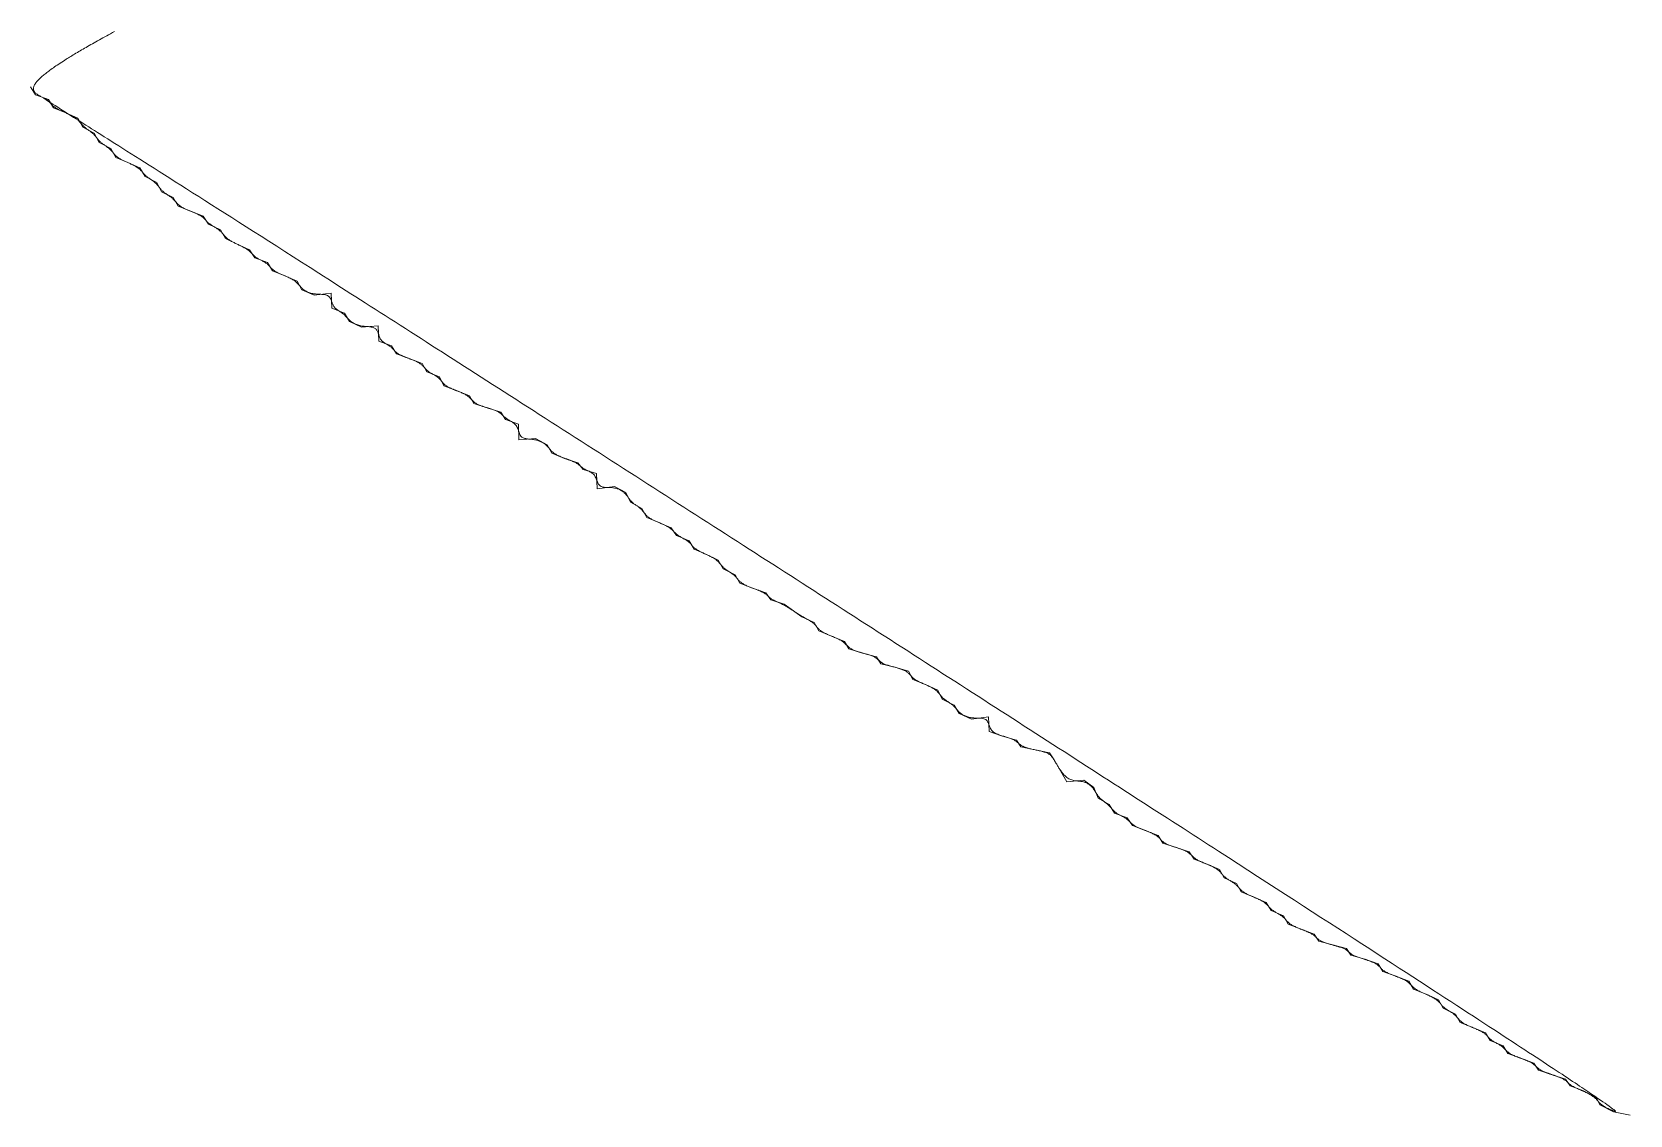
# Model space of a CAD drawing. Extents: x -2 to 147, y -16 to 271.
# Drawn here: x 38.776 to 40.938, y 152.777 to 154.243 of the extents above; entities that cross this region are included whole.
import ezdxf

# ---------------------------------------------------------------- set-up
doc = ezdxf.new("R2010")
doc.units = 0
doc.layers.add('Splines', color=1, linetype='CONTINUOUS', lineweight=15, true_color=0xff0000)
doc.layers.add('SubpixelContours', color=1, linetype='CONTINUOUS', lineweight=15, true_color=0xffffff)

msp = doc.modelspace()

# ---------------------------------------------------------------- linework, layer by layer
at = {"layer": 'Splines'}
msp.add_open_spline([(40.938, 152.7774), (40.9158, 152.7818), (40.8971, 152.7914), (40.8924, 152.8008), (40.8749, 152.8102), (40.8568, 152.8168), (40.8507, 152.826), (40.8324, 152.832), (40.8143, 152.8382), (40.808, 152.8476), (40.7902, 152.8542), (40.7725, 152.8607), (40.7662, 152.871), (40.7489, 152.8781), (40.7422, 152.8886), (40.7252, 152.8957), (40.7083, 152.9027), (40.7017, 152.9141), (40.6853, 152.9218), (40.6787, 152.9332), (40.6623, 152.9408), (40.6451, 152.9478), (40.6386, 152.9585), (40.6212, 152.9652), (40.6033, 152.9718), (40.5973, 152.9819), (40.5792, 152.9883), (40.5603, 152.9936), (40.5545, 153.0026), (40.5355, 153.0075), (40.5167, 153.0126), (40.5107, 153.0221), (40.4928, 153.0288), (40.4755, 153.0359), (40.4692, 153.0468), (40.4523, 153.0541), (40.4456, 153.0651), (40.4288, 153.0724), (40.412, 153.0793), (40.4053, 153.0906), (40.3888, 153.0982), (40.3823, 153.1095), (40.3657, 153.117), (40.3482, 153.1235), (40.3416, 153.1337), (40.3236, 153.1395), (40.3057, 153.1453), (40.2993, 153.1558), (40.2818, 153.1626), (40.2646, 153.169), (40.2574, 153.1794), (40.2404, 153.1859), (40.233, 153.1978), (40.2182, 153.2064), (40.2122, 153.2208), (40.1987, 153.2306), (40.1757, 153.2282), (40.1588, 153.2582), (40.1522, 153.2677), (40.133, 153.2715), (40.1137, 153.2758), (40.1079, 153.2847), (40.089, 153.2902), (40.0708, 153.2964), (40.0698, 153.3163), (40.0468, 153.3132), (40.03, 153.3207), (40.0236, 153.3322), (40.0074, 153.3403), (40.0012, 153.3523), (39.9848, 153.36), (39.9674, 153.367), (39.9615, 153.3779), (39.9433, 153.3836), (39.9242, 153.3882), (39.9184, 153.3977), (39.8995, 153.4026), (39.881, 153.4081), (39.8749, 153.4184), (39.8574, 153.4255), (39.8403, 153.4327), (39.8342, 153.4441), (39.8173, 153.4515), (39.7934, 153.4687), (39.7754, 153.4744), (39.7685, 153.4842), (39.7507, 153.4903), (39.7336, 153.4971), (39.7271, 153.5086), (39.7109, 153.5165), (39.7042, 153.5284), (39.6881, 153.5361), (39.6716, 153.5433), (39.6647, 153.5546), (39.6479, 153.5615), (39.6406, 153.5722), (39.6239, 153.5792), (39.6075, 153.5861), (39.6007, 153.5984), (39.5854, 153.6068), (39.5791, 153.6198), (39.5636, 153.6281), (39.5404, 153.625), (39.5396, 153.6457), (39.5213, 153.6509), (39.5143, 153.6601), (39.4963, 153.666), (39.4792, 153.6731), (39.4728, 153.6846), (39.4568, 153.693), (39.4345, 153.6912), (39.4341, 153.7125), (39.4164, 153.7188), (39.4099, 153.7288), (39.3917, 153.7344), (39.3735, 153.7401), (39.3674, 153.7508), (39.35, 153.7577), (39.3327, 153.7644), (39.3269, 153.7765), (39.3097, 153.7832), (39.3034, 153.7945), (39.2861, 153.8011), (39.2687, 153.8074), (39.2619, 153.8182), (39.2448, 153.8248), (39.2439, 153.8454), (39.2215, 153.8435), (39.2051, 153.8511), (39.1983, 153.8624), (39.1815, 153.8693), (39.1804, 153.8895), (39.1576, 153.887), (39.1409, 153.8941), (39.1343, 153.9057), (39.1179, 153.9132), (39.1009, 153.9199), (39.0941, 153.9311), (39.0769, 153.9374), (39.0698, 153.9483), (39.0534, 153.9558), (39.0374, 153.9636), (39.0307, 153.9755), (39.0144, 153.9829), (39.0071, 153.9939), (38.9903, 154.0006), (38.9736, 154.0072), (38.9667, 154.019), (38.951, 154.0269), (38.9443, 154.0394), (38.9288, 154.0474), (38.9215, 154.0592), (38.9054, 154.0663), (38.8891, 154.0732), (38.8821, 154.0854), (38.8667, 154.0935), (38.8599, 154.106), (38.8446, 154.1143), (38.8376, 154.1263), (38.8215, 154.1337), (38.8045, 154.1405), (38.7978, 154.1517), (38.7805, 154.1582), (38.7736, 154.1689)], degree=3, knots=[0, 0.005988, 0.011976, 0.017964, 0.023952, 0.02994, 0.035928, 0.041916, 0.047904, 0.053892, 0.05988, 0.065868, 0.071856, 0.077844, 0.083832, 0.08982, 0.095808, 0.101796, 0.107784, 0.113772, 0.11976, 0.125749, 0.131737, 0.137725, 0.143713, 0.149701, 0.155689, 0.161677, 0.167665, 0.173653, 0.179641, 0.185629, 0.191617, 0.197605, 0.203593, 0.209581, 0.215569, 0.221557, 0.227545, 0.233533, 0.239521, 0.245509, 0.251497, 0.257485, 0.263473, 0.269461, 0.275449, 0.281437, 0.287425, 0.293413, 0.299401, 0.305389, 0.311377, 0.317365, 0.323353, 0.329341, 0.335329, 0.341317, 0.347305, 0.353293, 0.359281, 0.365269, 0.371257, 0.377246, 0.383234, 0.389222, 0.39521, 0.401198, 0.407186, 0.413174, 0.419162, 0.42515, 0.431138, 0.437126, 0.443114, 0.449102, 0.45509, 0.461078, 0.467066, 0.473054, 0.479042, 0.48503, 0.491018, 0.497006, 0.502994, 0.508982, 0.51497, 0.520958, 0.526946, 0.532934, 0.538922, 0.54491, 0.550898, 0.556886, 0.562874, 0.568862, 0.57485, 0.580838, 0.586826, 0.592814, 0.598802, 0.60479, 0.610778, 0.616766, 0.622755, 0.628743, 0.634731, 0.640719, 0.646707, 0.652695, 0.658683, 0.664671, 0.670659, 0.676647, 0.682635, 0.688623, 0.694611, 0.700599, 0.706587, 0.712575, 0.718563, 0.724551, 0.730539, 0.736527, 0.742515, 0.748503, 0.754491, 0.760479, 0.766467, 0.772455, 0.778443, 0.784431, 0.790419, 0.796407, 0.802395, 0.808383, 0.814371, 0.820359, 0.826347, 0.832335, 0.838323, 0.844311, 0.850299, 0.856287, 0.862275, 0.868264, 0.874252, 0.88024, 0.886228, 0.892216, 0.898204, 0.904192, 0.91018, 0.916168, 0.922156, 0.928144, 0.934132, 0.94012, 0.946108, 0.952096, 0.958084, 0.964072, 0.97006, 0.976048, 0.982036, 0.988024, 0.994012, 1], dxfattribs=at)
at = {"layer": 'SubpixelContours'}
for p, q in [((38.7805, 154.1582), (38.7736, 154.1689)), ((38.7978, 154.1517), (38.7805, 154.1582)), ((38.8045, 154.1405), (38.7978, 154.1517)), ((38.8215, 154.1337), (38.8045, 154.1405)), ((38.8376, 154.1263), (38.8215, 154.1337)), ((38.8446, 154.1143), (38.8376, 154.1263)), ((38.8599, 154.106), (38.8446, 154.1143)), ((38.8667, 154.0935), (38.8599, 154.106)), ((38.8821, 154.0854), (38.8667, 154.0935)), ((38.8891, 154.0732), (38.8821, 154.0854)), ((38.9054, 154.0663), (38.8891, 154.0732)), ((38.9215, 154.0592), (38.9054, 154.0663)), ((38.9288, 154.0474), (38.9215, 154.0592)), ((38.9443, 154.0394), (38.9288, 154.0474)), ((38.951, 154.0269), (38.9443, 154.0394)), ((38.9667, 154.019), (38.951, 154.0269)), ((38.9736, 154.0072), (38.9667, 154.019)), ((38.9903, 154.0006), (38.9736, 154.0072)), ((39.0071, 153.9939), (38.9903, 154.0006)), ((39.0144, 153.9829), (39.0071, 153.9939)), ((39.0307, 153.9755), (39.0144, 153.9829)), ((39.0374, 153.9636), (39.0307, 153.9755)), ((39.0534, 153.9558), (39.0374, 153.9636)), ((39.0698, 153.9483), (39.0534, 153.9558)), ((39.0769, 153.9374), (39.0698, 153.9483)), ((39.0941, 153.9311), (39.0769, 153.9374)), ((39.1009, 153.9199), (39.0941, 153.9311)), ((39.1179, 153.9132), (39.1009, 153.9199)), ((39.1343, 153.9057), (39.1179, 153.9132)), ((39.1409, 153.8941), (39.1343, 153.9057)), ((39.1576, 153.887), (39.1409, 153.8941)), ((39.1804, 153.8895), (39.1576, 153.887)), ((39.1815, 153.8693), (39.1804, 153.8895)), ((39.1983, 153.8624), (39.1815, 153.8693)), ((39.2051, 153.8511), (39.1983, 153.8624)), ((39.2215, 153.8435), (39.2051, 153.8511)), ((39.2439, 153.8454), (39.2215, 153.8435)), ((39.2448, 153.8248), (39.2439, 153.8454)), ((39.2619, 153.8182), (39.2448, 153.8248)), ((39.2687, 153.8074), (39.2619, 153.8182)), ((39.2861, 153.8011), (39.2687, 153.8074)), ((39.3034, 153.7945), (39.2861, 153.8011)), ((39.3097, 153.7832), (39.3034, 153.7945)), ((39.3269, 153.7765), (39.3097, 153.7832)), ((39.3327, 153.7644), (39.3269, 153.7765)), ((39.35, 153.7577), (39.3327, 153.7644)), ((39.3674, 153.7508), (39.35, 153.7577)), ((39.3735, 153.7401), (39.3674, 153.7508)), ((39.3917, 153.7344), (39.3735, 153.7401)), ((39.4099, 153.7288), (39.3917, 153.7344)), ((39.4164, 153.7188), (39.4099, 153.7288)), ((39.4341, 153.7125), (39.4164, 153.7188)), ((39.4345, 153.6912), (39.4341, 153.7125)), ((39.4568, 153.693), (39.4345, 153.6912)), ((39.4728, 153.6846), (39.4568, 153.693)), ((39.4792, 153.6731), (39.4728, 153.6846)), ((39.4963, 153.666), (39.4792, 153.6731)), ((39.5143, 153.6601), (39.4963, 153.666)), ((39.5213, 153.6509), (39.5143, 153.6601)), ((39.5396, 153.6457), (39.5213, 153.6509)), ((39.5404, 153.625), (39.5396, 153.6457)), ((39.5636, 153.6281), (39.5404, 153.625)), ((39.5791, 153.6198), (39.5636, 153.6281)), ((39.5854, 153.6068), (39.5791, 153.6198)), ((39.6007, 153.5984), (39.5854, 153.6068)), ((39.6075, 153.5861), (39.6007, 153.5984)), ((39.6239, 153.5792), (39.6075, 153.5861)), ((39.6406, 153.5722), (39.6239, 153.5792)), ((39.6479, 153.5615), (39.6406, 153.5722)), ((39.6647, 153.5546), (39.6479, 153.5615)), ((39.6716, 153.5433), (39.6647, 153.5546)), ((39.6881, 153.5361), (39.6716, 153.5433)), ((39.7042, 153.5284), (39.6881, 153.5361)), ((39.7109, 153.5165), (39.7042, 153.5284)), ((39.7271, 153.5086), (39.7109, 153.5165)), ((39.7336, 153.4971), (39.7271, 153.5086)), ((39.7507, 153.4903), (39.7336, 153.4971)), ((39.7685, 153.4842), (39.7507, 153.4903)), ((39.7754, 153.4744), (39.7685, 153.4842)), ((39.7934, 153.4687), (39.7754, 153.4744)), ((39.8173, 153.4515), (39.7934, 153.4687)), ((39.8342, 153.4441), (39.8173, 153.4515)), ((39.8403, 153.4327), (39.8342, 153.4441)), ((39.8574, 153.4255), (39.8403, 153.4327)), ((39.8749, 153.4184), (39.8574, 153.4255)), ((39.881, 153.4081), (39.8749, 153.4184)), ((39.8995, 153.4026), (39.881, 153.4081)), ((39.9184, 153.3977), (39.8995, 153.4026)), ((39.9242, 153.3882), (39.9184, 153.3977)), ((39.9433, 153.3836), (39.9242, 153.3882)), ((39.9615, 153.3779), (39.9433, 153.3836)), ((39.9674, 153.367), (39.9615, 153.3779)), ((39.9848, 153.36), (39.9674, 153.367)), ((40.0012, 153.3523), (39.9848, 153.36)), ((40.0074, 153.3403), (40.0012, 153.3523)), ((40.0236, 153.3322), (40.0074, 153.3403)), ((40.03, 153.3207), (40.0236, 153.3322)), ((40.0468, 153.3132), (40.03, 153.3207)), ((40.0698, 153.3163), (40.0468, 153.3132)), ((40.0708, 153.2964), (40.0698, 153.3163)), ((40.089, 153.2902), (40.0708, 153.2964)), ((40.1079, 153.2847), (40.089, 153.2902)), ((40.1137, 153.2758), (40.1079, 153.2847)), ((40.133, 153.2715), (40.1137, 153.2758)), ((40.1522, 153.2677), (40.133, 153.2715)), ((40.1588, 153.2582), (40.1522, 153.2677)), ((40.1757, 153.2282), (40.1588, 153.2582)), ((40.1987, 153.2306), (40.1757, 153.2282)), ((40.2122, 153.2208), (40.1987, 153.2306)), ((40.2182, 153.2064), (40.2122, 153.2208)), ((40.233, 153.1978), (40.2182, 153.2064)), ((40.2404, 153.1859), (40.233, 153.1978)), ((40.2574, 153.1794), (40.2404, 153.1859)), ((40.2646, 153.169), (40.2574, 153.1794)), ((40.2818, 153.1626), (40.2646, 153.169)), ((40.2993, 153.1558), (40.2818, 153.1626)), ((40.3057, 153.1453), (40.2993, 153.1558)), ((40.3236, 153.1395), (40.3057, 153.1453)), ((40.3416, 153.1337), (40.3236, 153.1395)), ((40.3482, 153.1235), (40.3416, 153.1337)), ((40.3657, 153.117), (40.3482, 153.1235)), ((40.3823, 153.1095), (40.3657, 153.117)), ((40.3888, 153.0982), (40.3823, 153.1095)), ((40.4053, 153.0906), (40.3888, 153.0982)), ((40.412, 153.0793), (40.4053, 153.0906)), ((40.4288, 153.0724), (40.412, 153.0793)), ((40.4456, 153.0651), (40.4288, 153.0724)), ((40.4523, 153.0541), (40.4456, 153.0651)), ((40.4692, 153.0468), (40.4523, 153.0541)), ((40.4755, 153.0359), (40.4692, 153.0468)), ((40.4928, 153.0288), (40.4755, 153.0359)), ((40.5107, 153.0221), (40.4928, 153.0288)), ((40.5167, 153.0126), (40.5107, 153.0221)), ((40.5355, 153.0075), (40.5167, 153.0126)), ((40.5545, 153.0026), (40.5355, 153.0075)), ((40.5603, 152.9936), (40.5545, 153.0026)), ((40.5792, 152.9883), (40.5603, 152.9936)), ((40.5973, 152.9819), (40.5792, 152.9883)), ((40.6033, 152.9718), (40.5973, 152.9819)), ((40.6212, 152.9652), (40.6033, 152.9718)), ((40.6386, 152.9585), (40.6212, 152.9652)), ((40.6451, 152.9478), (40.6386, 152.9585)), ((40.6623, 152.9408), (40.6451, 152.9478)), ((40.6787, 152.9332), (40.6623, 152.9408)), ((40.6853, 152.9218), (40.6787, 152.9332)), ((40.7017, 152.9141), (40.6853, 152.9218)), ((40.7083, 152.9027), (40.7017, 152.9141)), ((40.7252, 152.8957), (40.7083, 152.9027)), ((40.7422, 152.8886), (40.7252, 152.8957)), ((40.7489, 152.8781), (40.7422, 152.8886)), ((40.7662, 152.871), (40.7489, 152.8781)), ((40.7725, 152.8607), (40.7662, 152.871)), ((40.7902, 152.8542), (40.7725, 152.8607)), ((40.808, 152.8476), (40.7902, 152.8542)), ((40.8143, 152.8382), (40.808, 152.8476)), ((40.8324, 152.832), (40.8143, 152.8382)), ((40.8507, 152.826), (40.8324, 152.832)), ((40.8568, 152.8168), (40.8507, 152.826)), ((40.8749, 152.8102), (40.8568, 152.8168)), ((40.8924, 152.8008), (40.8749, 152.8102)), ((40.8971, 152.7914), (40.8924, 152.8008)), ((40.9158, 152.7818), (40.8971, 152.7914)), ((40.938, 152.7774), (40.9158, 152.7818))]:
    msp.add_line(p, q, dxfattribs=at)

doc.saveas('drawing.dxf')
